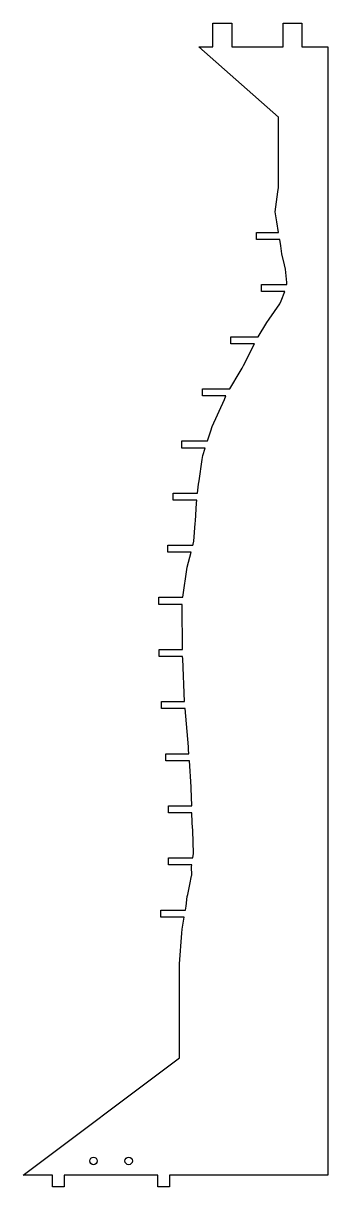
# Model space of a CAD drawing. Header units: metres. Extents: x -130 to 0, y -95 to 401.
import ezdxf

# ---------------------------------------------------------------- set-up
doc = ezdxf.new("R2010")
doc.units = ezdxf.units.M
doc.layers.add('MySketch', color=255, linetype='CONTINUOUS')

msp = doc.modelspace()

# ---------------------------------------------------------------- linework, layer by layer
at = {"layer": 'MySketch'}
msp.add_lwpolyline([(-63.26, 0), (-62.33, 13.15), (-62.33, 13.15), (-62.11, 14.89), (-62.11, 14.89), (-61.23, 20), (-71.23, 20), (-71.23, 23), (-60.71, 23), (-60.57, 23.81), (-60.57, 23.81), (-60.45, 24.69), (-60.45, 24.69), (-59.96, 28.78), (-59.96, 28.78), (-59.79, 29.55), (-59.79, 29.55), (-58.86, 33.86), (-58.86, 33.86), (-58.16, 37.51), (-58.16, 37.51), (-58.07, 37.93), (-58.07, 37.93), (-58.09, 38.11), (-58.09, 38.11), (-58.19, 41.14), (-58.19, 41.14), (-58.17, 41.4), (-58.17, 41.4), (-58.05, 42.22), (-68.05, 42.22), (-68.05, 45.22), (-57.58, 45.22), (-57.28, 47.12), (-57.28, 47.12), (-57.66, 56.86), (-57.66, 56.86), (-57.82, 60.05), (-57.82, 60.05), (-57.82, 60.16), (-57.82, 60.16), (-57.82, 60.26), (-57.82, 60.26), (-57.96, 64.45), (-67.96, 64.45), (-67.96, 67.45), (-58.06, 67.45), (-58.31, 75), (-58.31, 75), (-58.32, 75.51), (-58.32, 75.51), (-59.09, 86.67), (-69.09, 86.67), (-69.09, 89.67), (-59.29, 89.67), (-59.41, 91.41), (-59.41, 91.41), (-59.46, 92.59), (-59.46, 92.59), (-60.92, 108.9), (-70.92, 108.9), (-70.92, 111.9), (-61.1, 111.9), (-61.93, 130.06), (-61.93, 130.06), (-61.96, 131.12), (-71.96, 131.12), (-71.96, 134.12), (-62, 134.12), (-62.12, 152.82), (-62.12, 152.82), (-62.1, 153.34), (-72.1, 153.34), (-72.1, 156.34), (-61.83, 156.34), (-59.99, 169.15), (-59.99, 169.15), (-58.33, 175.57), (-68.33, 175.57), (-68.33, 178.57), (-57.55, 178.57), (-57.44, 178.99), (-57.44, 178.99), (-57.17, 180.28), (-57.17, 180.28), (-56.64, 187.8), (-56.64, 187.8), (-56.49, 188.93), (-56.49, 188.93), (-56.1, 196.56), (-56.1, 196.56), (-55.93, 197.73), (-55.93, 197.73), (-55.93, 197.79), (-65.93, 197.79), (-65.93, 200.79), (-55.6, 200.79), (-55.18, 204.56), (-55.18, 204.56), (-54.95, 206.02), (-54.95, 206.02), (-53.56, 215.18), (-53.56, 215.18), (-53.26, 216.87), (-53.26, 216.87), (-52.27, 220.01), (-62.27, 220.01), (-62.27, 223.01), (-51.32, 223.01), (-49.95, 227.35), (-49.95, 227.35), (-49.35, 229.12), (-49.35, 229.12), (-44.12, 240.75), (-44.12, 240.75), (-43.48, 242.24), (-53.48, 242.24), (-53.48, 245.24), (-41.75, 245.24), (-37.46, 252.58), (-37.46, 252.58), (-36.57, 254.01), (-36.57, 254.01), (-35.99, 255.19), (-35.99, 255.19), (-31.33, 264.46), (-41.33, 264.46), (-41.33, 267.46), (-29.66, 267.46), (-25.96, 273.58), (-25.96, 273.58), (-25.04, 274.92), (-25.04, 274.92), (-20.48, 281.49), (-20.48, 281.49), (-19.88, 282.79), (-19.88, 282.79), (-18.26, 286.69), (-28.26, 286.69), (-28.26, 289.69), (-17.4, 289.69), (-17.52, 290.54), (-17.52, 290.54), (-18.1, 296.27), (-18.1, 296.27), (-18.45, 298.12), (-18.45, 298.12), (-19.58, 302.86), (-19.58, 302.86), (-19.98, 306.25), (-19.98, 306.25), (-20.49, 308.91), (-30.49, 308.91), (-30.49, 311.91), (-21.04, 311.91), (-21.72, 316.52), (-21.72, 316.52), (-22.52, 320.78), (-22.52, 320.78), (-21.35, 329.21), (-21.35, 329.21), (-21.09, 331.13), (-21.09, 361.13), (-55, 391.13), (-49, 391.13), (-49, 401.13), (-41, 401.13), (-41, 391.13), (-19, 391.13), (-19, 401.13), (-11, 401.13), (-11, 391.13), (0, 391.13), (0, 331.13), (0, 0), (0, -90), (-67.5, -90), (-67.5, -95), (-72.5, -95), (-72.5, -90), (-112.5, -90), (-112.5, -95), (-117.5, -95), (-117.5, -90), (-130, -90), (-63.26, -40)], close=True, dxfattribs=at)
for centre in [(-100, -84), (-85, -84)]:
    msp.add_circle(centre, 1.6, dxfattribs=at)

doc.saveas('drawing.dxf')
